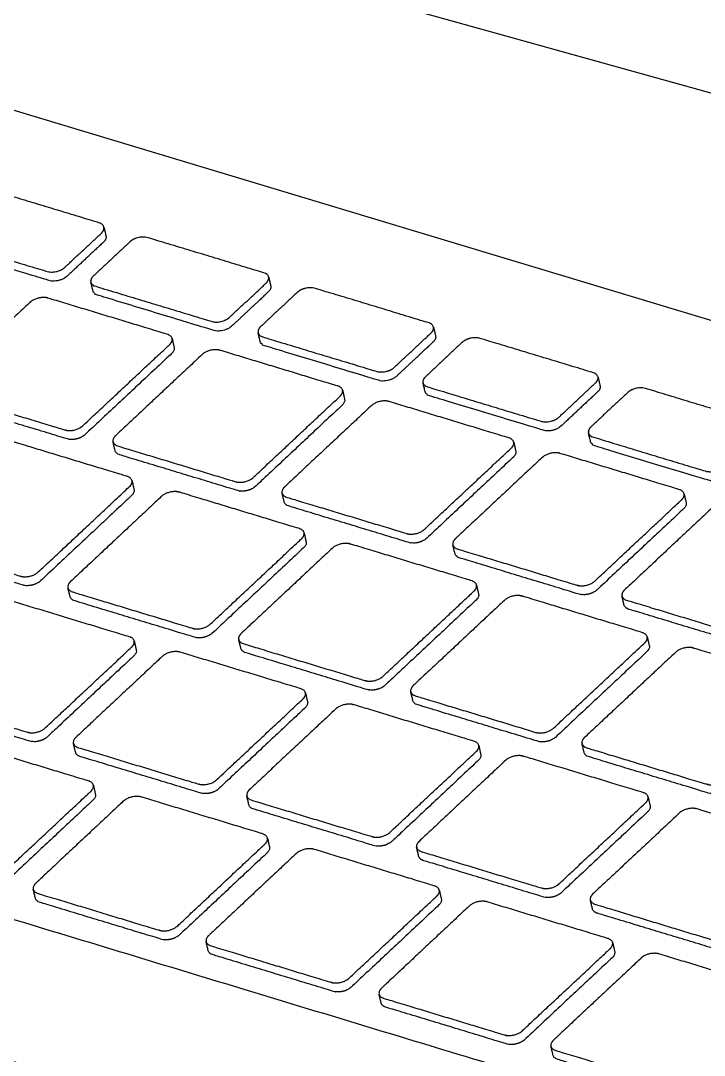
# Model space of a CAD drawing. Header units: millimetres. Extents: x 1086 to 16404, y 1320 to 9021.
# Drawn here: x 4922.7 to 4997.1, y 8464.8 to 8577.4 of the extents above; entities that cross this region are included whole.
import ezdxf

# ---------------------------------------------------------------- set-up
doc = ezdxf.new("R2010")
doc.units = ezdxf.units.MM
doc.header["$LTSCALE"] = 8
doc.layers.add('STS_Señales Débiles', color=7, linetype='Continuous', true_color=0x265482)

# ---------------------------------------------------------------- blocks, each defined once
blk = doc.blocks.new('PC')
blk.add_lwpolyline([(63.54, 242.64), (63.82, 219.98), (-29.49, 166.38), (-230.99, 222.5), (-228.24, 241.75)])
blk.add_lwpolyline([(-23.45, 127.13), (-106.23, 49.6, -0.270564), (-112.28, 48.22), (-441.95, 151.76, -0.573147), (-444.32, 162.1), (-367.77, 234.21, -0.268305), (-355.79, 237.03), (-25.88, 137.5, -0.577868)], format="xyb", close=True)
for points, weights, knots in [([(-242.35, 192.29), (-241.51, 193.07), (-240.41, 192.74), (-234.3, 190.89), (-228.2, 189.04), (-227.74, 188.9), (-227.67, 188.57), (-227.59, 188.24), (-227.94, 187.91), (-229.93, 186.05), (-231.91, 184.19), (-232.75, 183.4), (-233.86, 183.74), (-239.96, 185.59), (-246.07, 187.44), (-247.17, 187.78), (-246.33, 188.56), (-244.34, 190.42), (-242.35, 192.29)], [1, 0.707106781187, 1, 1, 1, 0.923879532511, 1, 0.923879532511, 1, 1, 1, 0.707106781187, 1, 1, 1, 0.707106781187, 1, 1, 1], [0, 0, 0, 1.570796, 1.570796, 2.570796, 2.570796, 3.356194, 3.356194, 4.141593, 4.141593, 5.141593, 5.141593, 6.712389, 6.712389, 7.712389, 7.712389, 9.283185, 9.283185, 10.283185, 10.283185, 10.283185]), ([(-227.67, 188.57), (-227.55, 188.08), (-227.44, 187.59), (-227.36, 187.26), (-227.71, 186.93), (-229.7, 185.07), (-231.68, 183.21), (-232.53, 182.42), (-233.63, 182.76), (-239.73, 184.61), (-245.84, 186.46), (-246.3, 186.6), (-246.37, 186.93), (-246.49, 187.42), (-246.6, 187.91)], [1, 1, 1, 0.923879532511, 1, 1, 1, 0.707106781187, 1, 1, 1, 0.923879532511, 1, 1, 1], [0, 0, 0, 1, 1, 1.785398, 1.785398, 2.785398, 2.785398, 4.356194, 4.356194, 5.356194, 5.356194, 6.141593, 6.141593, 7.141593, 7.141593, 7.141593]), ([(-224.83, 186.97), (-223.99, 187.76), (-222.89, 187.42), (-216.58, 185.51), (-210.28, 183.6), (-209.82, 183.46), (-209.74, 183.13), (-209.67, 182.8), (-210.01, 182.47), (-212, 180.61), (-213.99, 178.75), (-214.34, 178.43), (-214.91, 178.29), (-215.48, 178.16), (-215.93, 178.3), (-222.24, 180.21), (-228.55, 182.12), (-229, 182.26), (-229.08, 182.59), (-229.16, 182.92), (-228.81, 183.25), (-226.82, 185.11), (-224.83, 186.97)], [1, 0.707106781187, 1, 1, 1, 0.923879532511, 1, 0.923879532511, 1, 1, 1, 0.923879532511, 1, 0.923879532511, 1, 1, 1, 0.923879532511, 1, 0.923879532511, 1, 1, 1], [0, 0, 0, 1.570796, 1.570796, 2.570796, 2.570796, 3.356194, 3.356194, 4.141593, 4.141593, 5.141593, 5.141593, 5.926991, 5.926991, 6.712389, 6.712389, 7.712389, 7.712389, 8.497787, 8.497787, 9.283185, 9.283185, 10.283185, 10.283185, 10.283185]), ([(-209.74, 183.13), (-209.63, 182.64), (-209.51, 182.15), (-209.44, 181.82), (-209.79, 181.5), (-211.77, 179.64), (-213.76, 177.78), (-214.11, 177.45), (-214.68, 177.32), (-215.25, 177.18), (-215.71, 177.32), (-222.01, 179.23), (-228.32, 181.15), (-228.78, 181.29), (-228.85, 181.62), (-228.97, 182.1), (-229.08, 182.59)], [1, 1, 1, 0.923879532511, 1, 1, 1, 0.923879532511, 1, 0.923879532511, 1, 1, 1, 0.923879532511, 1, 1, 1], [0, 0, 0, 1, 1, 1.785398, 1.785398, 2.785398, 2.785398, 3.570796, 3.570796, 4.356194, 4.356194, 5.356194, 5.356194, 6.141593, 6.141593, 7.141593, 7.141593, 7.141593]), ([(-210.61, 177.73), (-208.62, 179.59), (-206.63, 181.45), (-205.79, 182.24), (-204.69, 181.9), (-198.51, 180.03), (-192.33, 178.15), (-191.23, 177.82), (-192.07, 177.03), (-194.06, 175.17), (-196.05, 173.31), (-196.39, 172.98), (-196.96, 172.85), (-197.53, 172.72), (-197.99, 172.86), (-204.17, 174.73), (-210.35, 176.6), (-211.45, 176.94), (-210.61, 177.73)], [1, 1, 1, 0.707106781187, 1, 1, 1, 0.707106781187, 1, 1, 1, 0.923879532511, 1, 0.923879532511, 1, 1, 1, 0.707106781187, 1], [0, 0, 0, 1, 1, 2.570796, 2.570796, 3.570796, 3.570796, 5.141593, 5.141593, 6.141593, 6.141593, 6.926991, 6.926991, 7.712389, 7.712389, 8.712389, 8.712389, 10.283185, 10.283185, 10.283185]), ([(-233.75, 180.84), (-227.27, 178.87), (-220.78, 176.9), (-220.32, 176.76), (-220.24, 176.43), (-220.17, 176.1), (-220.52, 175.78), (-225.24, 171.36), (-229.96, 166.94), (-230.8, 166.15), (-231.9, 166.48), (-238.39, 168.45), (-244.88, 170.42), (-245.98, 170.75), (-245.14, 171.54), (-240.42, 175.96), (-235.7, 180.38), (-235.35, 180.71), (-234.78, 180.84), (-234.21, 180.98), (-233.75, 180.84)], [1, 1, 1, 0.923879532511, 1, 0.923879532511, 1, 1, 1, 0.707106781187, 1, 1, 1, 0.707106781187, 1, 1, 1, 0.923879532511, 1, 0.923879532511, 1], [0, 0, 0, 1, 1, 1.785398, 1.785398, 2.570796, 2.570796, 3.570796, 3.570796, 5.141593, 5.141593, 6.141593, 6.141593, 7.712389, 7.712389, 8.712389, 8.712389, 9.497787, 9.497787, 10.283185, 10.283185, 10.283185]), ([(-191.8, 177.69), (-191.69, 177.2), (-191.57, 176.71), (-191.49, 176.38), (-191.84, 176.05), (-193.83, 174.19), (-195.82, 172.33), (-196.17, 172.01), (-196.74, 171.87), (-197.31, 171.74), (-197.76, 171.88), (-203.94, 173.75), (-210.12, 175.63), (-210.58, 175.77), (-210.65, 176.09), (-210.77, 176.58), (-210.88, 177.07)], [1, 1, 1, 0.923879532511, 1, 1, 1, 0.923879532511, 1, 0.923879532511, 1, 1, 1, 0.923879532511, 1, 1, 1], [0, 0, 0, 1, 1, 1.785398, 1.785398, 2.785398, 2.785398, 3.570796, 3.570796, 4.356194, 4.356194, 5.356194, 5.356194, 6.141593, 6.141593, 7.141593, 7.141593, 7.141593]), ([(-220.24, 176.43), (-220.13, 175.94), (-220.02, 175.46), (-219.94, 175.13), (-220.29, 174.8), (-225.01, 170.38), (-229.73, 165.96), (-230.57, 165.17), (-231.67, 165.51), (-238.16, 167.47), (-244.65, 169.44), (-245.11, 169.58), (-245.18, 169.91), (-245.3, 170.4), (-245.41, 170.89)], [1, 1, 1, 0.923879532511, 1, 1, 1, 0.707106781187, 1, 1, 1, 0.923879532511, 1, 1, 1], [0, 0, 0, 1, 1, 1.785398, 1.785398, 2.785398, 2.785398, 4.356194, 4.356194, 5.356194, 5.356194, 6.141593, 6.141593, 7.141593, 7.141593, 7.141593]), ([(-192.66, 172.28), (-190.68, 174.14), (-188.69, 176.01), (-187.85, 176.79), (-186.74, 176.46), (-180.59, 174.59), (-174.43, 172.72), (-173.98, 172.59), (-173.9, 172.26), (-173.82, 171.93), (-174.17, 171.6), (-176.16, 169.74), (-178.14, 167.88), (-178.99, 167.09), (-180.09, 167.43), (-186.25, 169.29), (-192.4, 171.16), (-193.51, 171.5), (-192.66, 172.28)], [1, 1, 1, 0.707106781187, 1, 1, 1, 0.923879532511, 1, 0.923879532511, 1, 1, 1, 0.707106781187, 1, 1, 1, 0.707106781187, 1], [0, 0, 0, 1, 1, 2.570796, 2.570796, 3.570796, 3.570796, 4.356194, 4.356194, 5.141593, 5.141593, 6.141593, 6.141593, 7.712389, 7.712389, 8.712389, 8.712389, 10.283185, 10.283185, 10.283185]), ([(-215.01, 175.15), (-208.62, 173.21), (-202.23, 171.27), (-201.77, 171.13), (-201.69, 170.81), (-201.62, 170.48), (-201.97, 170.15), (-206.69, 165.73), (-211.41, 161.31), (-212.25, 160.52), (-213.35, 160.85), (-219.74, 162.79), (-226.14, 164.73), (-227.24, 165.07), (-226.4, 165.86), (-221.68, 170.28), (-216.96, 174.7), (-216.12, 175.49), (-215.01, 175.15)], [1, 1, 1, 0.923879532511, 1, 0.923879532511, 1, 1, 1, 0.707106781187, 1, 1, 1, 0.707106781187, 1, 1, 1, 0.707106781187, 1], [0, 0, 0, 1, 1, 1.785398, 1.785398, 2.570796, 2.570796, 3.570796, 3.570796, 5.141593, 5.141593, 6.141593, 6.141593, 7.712389, 7.712389, 8.712389, 8.712389, 10.283185, 10.283185, 10.283185]), ([(-173.9, 172.26), (-173.78, 171.77), (-173.67, 171.28), (-173.59, 170.95), (-173.94, 170.62), (-175.93, 168.76), (-177.92, 166.9), (-178.76, 166.11), (-179.86, 166.45), (-186.02, 168.32), (-192.17, 170.18), (-192.63, 170.32), (-192.71, 170.65), (-192.82, 171.14), (-192.94, 171.63)], [1, 1, 1, 0.923879532511, 1, 1, 1, 0.707106781187, 1, 1, 1, 0.923879532511, 1, 1, 1], [0, 0, 0, 1, 1, 1.785398, 1.785398, 2.785398, 2.785398, 4.356194, 4.356194, 5.356194, 5.356194, 6.141593, 6.141593, 7.141593, 7.141593, 7.141593]), ([(-201.69, 170.81), (-201.58, 170.32), (-201.47, 169.83), (-201.39, 169.5), (-201.74, 169.17), (-206.46, 164.75), (-211.18, 160.33), (-212.02, 159.54), (-213.12, 159.88), (-219.52, 161.82), (-225.91, 163.76), (-226.37, 163.89), (-226.44, 164.22), (-226.56, 164.71), (-226.67, 165.2)], [1, 1, 1, 0.923879532511, 1, 1, 1, 0.707106781187, 1, 1, 1, 0.923879532511, 1, 1, 1], [0, 0, 0, 1, 1, 1.785398, 1.785398, 2.785398, 2.785398, 4.356194, 4.356194, 5.356194, 5.356194, 6.141593, 6.141593, 7.141593, 7.141593, 7.141593]), ([(-170.68, 170.54), (-169.84, 171.33), (-168.74, 171), (-162.65, 169.15), (-156.56, 167.3), (-156.11, 167.16), (-156.03, 166.84), (-155.95, 166.51), (-156.3, 166.18), (-158.29, 164.32), (-160.28, 162.46), (-161.12, 161.67), (-162.22, 162), (-168.31, 163.85), (-174.4, 165.7), (-174.85, 165.84), (-174.93, 166.17), (-175.01, 166.49), (-174.66, 166.82), (-172.67, 168.68), (-170.68, 170.54)], [1, 0.707106781187, 1, 1, 1, 0.923879532511, 1, 0.923879532511, 1, 1, 1, 0.707106781187, 1, 1, 1, 0.923879532511, 1, 0.923879532511, 1, 1, 1], [0, 0, 0, 1.570796, 1.570796, 2.570796, 2.570796, 3.356194, 3.356194, 4.141593, 4.141593, 5.141593, 5.141593, 6.712389, 6.712389, 7.712389, 7.712389, 8.497787, 8.497787, 9.283185, 9.283185, 10.283185, 10.283185, 10.283185]), ([(-196.62, 169.57), (-190.11, 167.6), (-183.6, 165.62), (-183.14, 165.48), (-183.07, 165.15), (-182.99, 164.82), (-183.34, 164.5), (-188.06, 160.08), (-192.78, 155.66), (-193.62, 154.87), (-194.72, 155.2), (-201.23, 157.18), (-207.74, 159.15), (-208.85, 159.49), (-208, 160.28), (-203.28, 164.7), (-198.56, 169.12), (-197.72, 169.91), (-196.62, 169.57)], [1, 1, 1, 0.923879532511, 1, 0.923879532511, 1, 1, 1, 0.707106781187, 1, 1, 1, 0.707106781187, 1, 1, 1, 0.707106781187, 1], [0, 0, 0, 1, 1, 1.785398, 1.785398, 2.570796, 2.570796, 3.570796, 3.570796, 5.141593, 5.141593, 6.141593, 6.141593, 7.712389, 7.712389, 8.712389, 8.712389, 10.283185, 10.283185, 10.283185]), ([(-156.03, 166.84), (-155.92, 166.35), (-155.8, 165.86), (-155.72, 165.53), (-156.07, 165.2), (-158.06, 163.34), (-160.05, 161.48), (-160.89, 160.69), (-161.99, 161.03), (-168.08, 162.87), (-174.17, 164.72), (-174.62, 164.86), (-174.7, 165.19), (-174.82, 165.68), (-174.93, 166.17)], [1, 1, 1, 0.923879532511, 1, 1, 1, 0.707106781187, 1, 1, 1, 0.923879532511, 1, 1, 1], [0, 0, 0, 1, 1, 1.785398, 1.785398, 2.785398, 2.785398, 4.356194, 4.356194, 5.356194, 5.356194, 6.141593, 6.141593, 7.141593, 7.141593, 7.141593]), ([(-249.89, 155.6), (-244.93, 160.24), (-239.98, 164.88), (-239.13, 165.67), (-238.03, 165.34), (-231.59, 163.38), (-225.15, 161.43), (-224.04, 161.09), (-224.88, 160.31), (-229.84, 155.66), (-234.8, 151.02), (-235.64, 150.23), (-236.75, 150.56), (-243.19, 152.52), (-249.63, 154.47), (-250.73, 154.81), (-249.89, 155.6)], [1, 1, 1, 0.707106781187, 1, 1, 1, 0.707106781187, 1, 1, 1, 0.707106781187, 1, 1, 1, 0.707106781187, 1], [0, 0, 0, 1, 1, 2.570796, 2.570796, 3.570796, 3.570796, 5.141593, 5.141593, 6.141593, 6.141593, 7.712389, 7.712389, 8.712389, 8.712389, 10.283185, 10.283185, 10.283185]), ([(-183.07, 165.15), (-182.95, 164.66), (-182.84, 164.18), (-182.76, 163.85), (-183.11, 163.52), (-187.83, 159.1), (-192.55, 154.68), (-193.39, 153.89), (-194.49, 154.23), (-201, 156.2), (-207.51, 158.18), (-207.97, 158.31), (-208.05, 158.64), (-208.16, 159.13), (-208.28, 159.62)], [1, 1, 1, 0.923879532511, 1, 1, 1, 0.707106781187, 1, 1, 1, 0.923879532511, 1, 1, 1], [0, 0, 0, 1, 1, 1.785398, 1.785398, 2.785398, 2.785398, 4.356194, 4.356194, 5.356194, 5.356194, 6.141593, 6.141593, 7.141593, 7.141593, 7.141593]), ([(-178.03, 163.93), (-171.54, 161.96), (-165.06, 160), (-163.96, 159.66), (-164.8, 158.87), (-169.52, 154.45), (-174.24, 150.03), (-175.08, 149.24), (-176.19, 149.58), (-182.67, 151.55), (-189.15, 153.51), (-190.26, 153.85), (-189.41, 154.64), (-184.69, 159.06), (-179.97, 163.48), (-179.13, 164.27), (-178.03, 163.93)], [1, 1, 1, 0.707106781187, 1, 1, 1, 0.707106781187, 1, 1, 1, 0.707106781187, 1, 1, 1, 0.707106781187, 1], [0, 0, 0, 1, 1, 2.570796, 2.570796, 3.570796, 3.570796, 5.141593, 5.141593, 6.141593, 6.141593, 7.712389, 7.712389, 8.712389, 8.712389, 10.283185, 10.283185, 10.283185]), ([(-224.61, 160.96), (-224.5, 160.47), (-224.38, 159.98), (-224.31, 159.65), (-224.66, 159.33), (-229.61, 154.68), (-234.57, 150.04), (-235.41, 149.25), (-236.52, 149.59), (-242.96, 151.54), (-249.4, 153.5), (-249.86, 153.63), (-249.94, 153.96), (-250.05, 154.45), (-250.16, 154.94)], [1, 1, 1, 0.923879532511, 1, 1, 1, 0.707106781187, 1, 1, 1, 0.923879532511, 1, 1, 1], [0, 0, 0, 1, 1, 1.785398, 1.785398, 2.785398, 2.785398, 4.356194, 4.356194, 5.356194, 5.356194, 6.141593, 6.141593, 7.141593, 7.141593, 7.141593]), ([(-231.3, 149.96), (-226.35, 154.6), (-221.39, 159.25), (-220.55, 160.03), (-219.44, 159.7), (-212.93, 157.72), (-206.42, 155.75), (-205.32, 155.41), (-206.16, 154.63), (-211.12, 149.98), (-216.08, 145.34), (-216.92, 144.55), (-218.02, 144.88), (-224.53, 146.86), (-231.04, 148.83), (-232.15, 149.17), (-231.3, 149.96)], [1, 1, 1, 0.707106781187, 1, 1, 1, 0.707106781187, 1, 1, 1, 0.707106781187, 1, 1, 1, 0.707106781187, 1], [0, 0, 0, 1, 1, 2.570796, 2.570796, 3.570796, 3.570796, 5.141593, 5.141593, 6.141593, 6.141593, 7.712389, 7.712389, 8.712389, 8.712389, 10.283185, 10.283185, 10.283185]), ([(-164.53, 159.53), (-164.41, 159.04), (-164.3, 158.55), (-164.22, 158.22), (-164.57, 157.9), (-169.29, 153.48), (-174.01, 149.06), (-174.85, 148.27), (-175.96, 148.6), (-182.44, 150.57), (-188.92, 152.54), (-189.38, 152.67), (-189.46, 153), (-189.57, 153.49), (-189.69, 153.98)], [1, 1, 1, 0.923879532511, 1, 1, 1, 0.707106781187, 1, 1, 1, 0.923879532511, 1, 1, 1], [0, 0, 0, 1, 1, 1.785398, 1.785398, 2.785398, 2.785398, 4.356194, 4.356194, 5.356194, 5.356194, 6.141593, 6.141593, 7.141593, 7.141593, 7.141593]), ([(-159.63, 158.35), (-153.12, 156.37), (-146.61, 154.4), (-146.15, 154.26), (-146.07, 153.93), (-146, 153.6), (-146.34, 153.28), (-151.06, 148.86), (-155.78, 144.43), (-156.63, 143.65), (-157.73, 143.98), (-164.24, 145.96), (-170.75, 147.93), (-171.85, 148.27), (-171.01, 149.05), (-166.29, 153.48), (-161.57, 157.9), (-160.73, 158.68), (-159.63, 158.35)], [1, 1, 1, 0.923879532511, 1, 0.923879532511, 1, 1, 1, 0.707106781187, 1, 1, 1, 0.707106781187, 1, 1, 1, 0.707106781187, 1], [0, 0, 0, 1, 1, 1.785398, 1.785398, 2.570796, 2.570796, 3.570796, 3.570796, 5.141593, 5.141593, 6.141593, 6.141593, 7.712389, 7.712389, 8.712389, 8.712389, 10.283185, 10.283185, 10.283185]), ([(-205.89, 155.28), (-205.77, 154.79), (-205.66, 154.3), (-205.58, 153.97), (-205.93, 153.65), (-210.89, 149), (-215.85, 144.36), (-216.69, 143.57), (-217.79, 143.91), (-224.3, 145.88), (-230.81, 147.86), (-231.27, 148), (-231.35, 148.32), (-231.46, 148.81), (-231.58, 149.3)], [1, 1, 1, 0.923879532511, 1, 1, 1, 0.707106781187, 1, 1, 1, 0.923879532511, 1, 1, 1], [0, 0, 0, 1, 1, 1.785398, 1.785398, 2.785398, 2.785398, 4.356194, 4.356194, 5.356194, 5.356194, 6.141593, 6.141593, 7.141593, 7.141593, 7.141593]), ([(-212.72, 144.32), (-207.76, 148.96), (-202.8, 153.61), (-201.96, 154.39), (-200.85, 154.06), (-194.25, 152.06), (-187.65, 150.06), (-187.2, 149.92), (-187.12, 149.59), (-187.04, 149.26), (-187.39, 148.93), (-192.35, 144.29), (-197.31, 139.64), (-198.15, 138.86), (-199.25, 139.19), (-205.85, 141.19), (-212.45, 143.19), (-213.56, 143.53), (-212.72, 144.32)], [1, 1, 1, 0.707106781187, 1, 1, 1, 0.923879532511, 1, 0.923879532511, 1, 1, 1, 0.707106781187, 1, 1, 1, 0.707106781187, 1], [0, 0, 0, 1, 1, 2.570796, 2.570796, 3.570796, 3.570796, 4.356194, 4.356194, 5.141593, 5.141593, 6.141593, 6.141593, 7.712389, 7.712389, 8.712389, 8.712389, 10.283185, 10.283185, 10.283185]), ([(-146.07, 153.93), (-145.96, 153.44), (-145.84, 152.95), (-145.77, 152.62), (-146.12, 152.3), (-150.84, 147.88), (-155.56, 143.46), (-156.4, 142.67), (-157.5, 143), (-164.01, 144.98), (-170.52, 146.95), (-170.98, 147.09), (-171.06, 147.42), (-171.17, 147.91), (-171.28, 148.4)], [1, 1, 1, 0.923879532511, 1, 1, 1, 0.707106781187, 1, 1, 1, 0.923879532511, 1, 1, 1], [0, 0, 0, 1, 1, 1.785398, 1.785398, 2.785398, 2.785398, 4.356194, 4.356194, 5.356194, 5.356194, 6.141593, 6.141593, 7.141593, 7.141593, 7.141593]), ([(-187.12, 149.59), (-187.01, 149.1), (-186.89, 148.61), (-186.81, 148.28), (-187.16, 147.95), (-192.12, 143.31), (-197.08, 138.67), (-197.92, 137.88), (-199.03, 138.21), (-205.63, 140.22), (-212.23, 142.22), (-212.68, 142.36), (-212.76, 142.69), (-212.87, 143.17), (-212.99, 143.66)], [1, 1, 1, 0.923879532511, 1, 1, 1, 0.707106781187, 1, 1, 1, 0.923879532511, 1, 1, 1], [0, 0, 0, 1, 1, 1.785398, 1.785398, 2.785398, 2.785398, 4.356194, 4.356194, 5.356194, 5.356194, 6.141593, 6.141593, 7.141593, 7.141593, 7.141593]), ([(-238.01, 147.94), (-231.46, 145.95), (-224.91, 143.96), (-224.45, 143.83), (-224.37, 143.5), (-224.3, 143.17), (-224.64, 142.84), (-229.35, 138.43), (-234.05, 134.03), (-234.9, 133.24), (-236, 133.57), (-242.55, 135.56), (-249.1, 137.55), (-250.2, 137.88), (-249.36, 138.67), (-244.66, 143.08), (-239.95, 147.48), (-239.11, 148.27), (-238.01, 147.94)], [1, 1, 1, 0.923879532511, 1, 0.923879532511, 1, 1, 1, 0.707106781187, 1, 1, 1, 0.707106781187, 1, 1, 1, 0.707106781187, 1], [0, 0, 0, 1, 1, 1.785398, 1.785398, 2.570796, 2.570796, 3.570796, 3.570796, 5.141593, 5.141593, 6.141593, 6.141593, 7.712389, 7.712389, 8.712389, 8.712389, 10.283185, 10.283185, 10.283185]), ([(-180.68, 133.55), (-187.21, 135.54), (-193.74, 137.52), (-194.84, 137.85), (-194, 138.64), (-189.04, 143.28), (-184.08, 147.93), (-183.24, 148.72), (-182.13, 148.38), (-175.61, 146.4), (-169.08, 144.42), (-167.97, 144.08), (-168.81, 143.3), (-173.77, 138.65), (-178.73, 134.01), (-179.57, 133.22), (-180.68, 133.55)], [1, 1, 1, 0.707106781187, 1, 1, 1, 0.707106781187, 1, 1, 1, 0.707106781187, 1, 1, 1, 0.707106781187, 1], [0, 0, 0, 1, 1, 2.570796, 2.570796, 3.570796, 3.570796, 5.141593, 5.141593, 6.141593, 6.141593, 7.712389, 7.712389, 8.712389, 8.712389, 10.283185, 10.283185, 10.283185]), ([(-224.37, 143.5), (-224.26, 143.01), (-224.14, 142.52), (-224.07, 142.19), (-224.42, 141.86), (-229.12, 137.46), (-233.83, 133.05), (-234.67, 132.26), (-235.77, 132.6), (-242.32, 134.58), (-248.87, 136.57), (-249.33, 136.71), (-249.41, 137.04), (-249.52, 137.53), (-249.63, 138.02)], [1, 1, 1, 0.923879532511, 1, 1, 1, 0.707106781187, 1, 1, 1, 0.923879532511, 1, 1, 1], [0, 0, 0, 1, 1, 1.785398, 1.785398, 2.785398, 2.785398, 4.356194, 4.356194, 5.356194, 5.356194, 6.141593, 6.141593, 7.141593, 7.141593, 7.141593]), ([(-168.54, 143.95), (-168.43, 143.46), (-168.31, 142.97), (-168.24, 142.65), (-168.59, 142.32), (-173.55, 137.67), (-178.5, 133.03), (-179.35, 132.24), (-180.45, 132.58), (-186.98, 134.56), (-193.51, 136.54), (-193.96, 136.68), (-194.04, 137.01), (-194.16, 137.5), (-194.27, 137.98)], [1, 1, 1, 0.923879532511, 1, 1, 1, 0.707106781187, 1, 1, 1, 0.923879532511, 1, 1, 1], [0, 0, 0, 1, 1, 1.785398, 1.785398, 2.785398, 2.785398, 4.356194, 4.356194, 5.356194, 5.356194, 6.141593, 6.141593, 7.141593, 7.141593, 7.141593]), ([(-219.35, 142.28), (-212.81, 140.29), (-206.27, 138.31), (-205.81, 138.17), (-205.73, 137.84), (-205.66, 137.51), (-206, 137.19), (-210.71, 132.78), (-215.41, 128.37), (-216.26, 127.59), (-217.36, 127.92), (-223.9, 129.91), (-230.45, 131.89), (-231.55, 132.23), (-230.71, 133.01), (-226.01, 137.42), (-221.3, 141.83), (-220.46, 142.61), (-219.35, 142.28)], [1, 1, 1, 0.923879532511, 1, 0.923879532511, 1, 1, 1, 0.707106781187, 1, 1, 1, 0.707106781187, 1, 1, 1, 0.707106781187, 1], [0, 0, 0, 1, 1, 1.785398, 1.785398, 2.570796, 2.570796, 3.570796, 3.570796, 5.141593, 5.141593, 6.141593, 6.141593, 7.712389, 7.712389, 8.712389, 8.712389, 10.283185, 10.283185, 10.283185]), ([(-175.36, 132.99), (-170.4, 137.63), (-165.44, 142.27), (-164.6, 143.06), (-163.5, 142.73), (-156.97, 140.75), (-150.43, 138.76), (-149.33, 138.43), (-150.17, 137.64), (-155.13, 133), (-160.09, 128.35), (-160.93, 127.56), (-162.04, 127.9), (-168.57, 129.88), (-175.1, 131.86), (-176.2, 132.2), (-175.36, 132.99)], [1, 1, 1, 0.707106781187, 1, 1, 1, 0.707106781187, 1, 1, 1, 0.707106781187, 1, 1, 1, 0.707106781187, 1], [0, 0, 0, 1, 1, 2.570796, 2.570796, 3.570796, 3.570796, 5.141593, 5.141593, 6.141593, 6.141593, 7.712389, 7.712389, 8.712389, 8.712389, 10.283185, 10.283185, 10.283185]), ([(-205.73, 137.84), (-205.62, 137.35), (-205.5, 136.86), (-205.43, 136.53), (-205.78, 136.21), (-210.48, 131.8), (-215.19, 127.4), (-216.03, 126.61), (-217.13, 126.94), (-223.68, 128.93), (-230.22, 130.91), (-230.68, 131.05), (-230.75, 131.38), (-230.87, 131.87), (-230.98, 132.36)], [1, 1, 1, 0.923879532511, 1, 1, 1, 0.707106781187, 1, 1, 1, 0.923879532511, 1, 1, 1], [0, 0, 0, 1, 1, 1.785398, 1.785398, 2.785398, 2.785398, 4.356194, 4.356194, 5.356194, 5.356194, 6.141593, 6.141593, 7.141593, 7.141593, 7.141593]), ([(-149.9, 138.3), (-149.79, 137.81), (-149.67, 137.32), (-149.6, 136.99), (-149.94, 136.66), (-154.9, 132.02), (-159.86, 127.38), (-160.7, 126.59), (-161.81, 126.92), (-168.34, 128.9), (-174.87, 130.88), (-175.33, 131.02), (-175.4, 131.35), (-175.52, 131.84), (-175.63, 132.33)], [1, 1, 1, 0.923879532511, 1, 1, 1, 0.707106781187, 1, 1, 1, 0.923879532511, 1, 1, 1], [0, 0, 0, 1, 1, 1.785398, 1.785398, 2.785398, 2.785398, 4.356194, 4.356194, 5.356194, 5.356194, 6.141593, 6.141593, 7.141593, 7.141593, 7.141593]), ([(-211.84, 127.29), (-207.14, 131.7), (-202.43, 136.1), (-201.59, 136.89), (-200.49, 136.56), (-193.95, 134.57), (-187.41, 132.59), (-186.3, 132.25), (-187.15, 131.46), (-191.85, 127.06), (-196.55, 122.65), (-197.4, 121.86), (-198.5, 122.2), (-205.04, 124.18), (-211.58, 126.17), (-212.68, 126.5), (-211.84, 127.29)], [1, 1, 1, 0.707106781187, 1, 1, 1, 0.707106781187, 1, 1, 1, 0.707106781187, 1, 1, 1, 0.707106781187, 1], [0, 0, 0, 1, 1, 2.570796, 2.570796, 3.570796, 3.570796, 5.141593, 5.141593, 6.141593, 6.141593, 7.712389, 7.712389, 8.712389, 8.712389, 10.283185, 10.283185, 10.283185]), ([(-242.41, 132.22), (-235.88, 130.24), (-229.35, 128.26), (-228.24, 127.92), (-229.09, 127.13), (-233.86, 122.67), (-238.63, 118.2), (-238.97, 117.87), (-239.54, 117.74), (-240.11, 117.61), (-240.57, 117.75), (-247.1, 119.73), (-253.64, 121.71), (-254.74, 122.04), (-253.9, 122.83), (-249.13, 127.3), (-244.36, 131.77), (-243.52, 132.56), (-242.41, 132.22)], [1, 1, 1, 0.707106781187, 1, 1, 1, 0.923879532511, 1, 0.923879532511, 1, 1, 1, 0.707106781187, 1, 1, 1, 0.707106781187, 1], [0, 0, 0, 1, 1, 2.570796, 2.570796, 3.570796, 3.570796, 4.356194, 4.356194, 5.141593, 5.141593, 6.141593, 6.141593, 7.712389, 7.712389, 8.712389, 8.712389, 10.283185, 10.283185, 10.283185]), ([(-186.87, 132.12), (-186.76, 131.63), (-186.65, 131.14), (-186.57, 130.81), (-186.92, 130.49), (-191.62, 126.08), (-196.33, 121.67), (-197.17, 120.89), (-198.27, 121.22), (-204.81, 123.21), (-211.35, 125.19), (-211.81, 125.33), (-211.89, 125.66), (-212, 126.15), (-212.11, 126.63)], [1, 1, 1, 0.923879532511, 1, 1, 1, 0.707106781187, 1, 1, 1, 0.923879532511, 1, 1, 1], [0, 0, 0, 1, 1, 1.785398, 1.785398, 2.785398, 2.785398, 4.356194, 4.356194, 5.356194, 5.356194, 6.141593, 6.141593, 7.141593, 7.141593, 7.141593]), ([(-193.36, 121.68), (-188.66, 126.09), (-183.95, 130.5), (-183.11, 131.28), (-182.01, 130.95), (-175.49, 128.97), (-168.98, 127), (-168.52, 126.86), (-168.45, 126.53), (-168.37, 126.2), (-168.72, 125.87), (-173.42, 121.47), (-178.13, 117.06), (-178.97, 116.27), (-180.07, 116.61), (-186.59, 118.58), (-193.1, 120.56), (-194.2, 120.9), (-193.36, 121.68)], [1, 1, 1, 0.707106781187, 1, 1, 1, 0.923879532511, 1, 0.923879532511, 1, 1, 1, 0.707106781187, 1, 1, 1, 0.707106781187, 1], [0, 0, 0, 1, 1, 2.570796, 2.570796, 3.570796, 3.570796, 4.356194, 4.356194, 5.141593, 5.141593, 6.141593, 6.141593, 7.712389, 7.712389, 8.712389, 8.712389, 10.283185, 10.283185, 10.283185]), ([(-228.81, 127.79), (-228.7, 127.3), (-228.59, 126.81), (-228.51, 126.48), (-228.86, 126.16), (-233.63, 121.69), (-238.4, 117.22), (-238.75, 116.9), (-239.32, 116.76), (-239.89, 116.63), (-240.34, 116.77), (-246.88, 118.75), (-253.41, 120.73), (-253.87, 120.87), (-253.94, 121.2), (-254.06, 121.69), (-254.17, 122.18)], [1, 1, 1, 0.923879532511, 1, 1, 1, 0.923879532511, 1, 0.923879532511, 1, 1, 1, 0.923879532511, 1, 1, 1], [0, 0, 0, 1, 1, 1.785398, 1.785398, 2.785398, 2.785398, 3.570796, 3.570796, 4.356194, 4.356194, 5.356194, 5.356194, 6.141593, 6.141593, 7.141593, 7.141593, 7.141593]), ([(-223.59, 126.51), (-217, 124.51), (-210.41, 122.51), (-209.3, 122.18), (-210.14, 121.39), (-214.91, 116.92), (-219.68, 112.45), (-220.53, 111.66), (-221.63, 112), (-228.22, 114), (-234.82, 116), (-235.92, 116.34), (-235.08, 117.12), (-230.31, 121.59), (-225.54, 126.06), (-224.7, 126.85), (-223.59, 126.51)], [1, 1, 1, 0.707106781187, 1, 1, 1, 0.707106781187, 1, 1, 1, 0.707106781187, 1, 1, 1, 0.707106781187, 1], [0, 0, 0, 1, 1, 2.570796, 2.570796, 3.570796, 3.570796, 5.141593, 5.141593, 6.141593, 6.141593, 7.712389, 7.712389, 8.712389, 8.712389, 10.283185, 10.283185, 10.283185]), ([(-168.45, 126.53), (-168.33, 126.04), (-168.22, 125.55), (-168.14, 125.22), (-168.49, 124.9), (-173.19, 120.49), (-177.9, 116.08), (-178.74, 115.3), (-179.85, 115.63), (-186.36, 117.61), (-192.87, 119.58), (-193.33, 119.72), (-193.41, 120.05), (-193.52, 120.54), (-193.63, 121.03)], [1, 1, 1, 0.923879532511, 1, 1, 1, 0.707106781187, 1, 1, 1, 0.923879532511, 1, 1, 1], [0, 0, 0, 1, 1, 1.785398, 1.785398, 2.785398, 2.785398, 4.356194, 4.356194, 5.356194, 5.356194, 6.141593, 6.141593, 7.141593, 7.141593, 7.141593]), ([(-174.45, 115.95), (-169.75, 120.35), (-165.04, 124.76), (-164.2, 125.55), (-163.1, 125.21), (-156.64, 123.25), (-150.17, 121.29), (-149.07, 120.96), (-149.91, 120.17), (-154.62, 115.76), (-159.32, 111.36), (-160.16, 110.57), (-161.27, 110.9), (-167.73, 112.86), (-174.19, 114.82), (-175.29, 115.16), (-174.45, 115.95)], [1, 1, 1, 0.707106781187, 1, 1, 1, 0.707106781187, 1, 1, 1, 0.707106781187, 1, 1, 1, 0.707106781187, 1], [0, 0, 0, 1, 1, 2.570796, 2.570796, 3.570796, 3.570796, 5.141593, 5.141593, 6.141593, 6.141593, 7.712389, 7.712389, 8.712389, 8.712389, 10.283185, 10.283185, 10.283185]), ([(-209.87, 122.04), (-209.76, 121.55), (-209.64, 121.07), (-209.57, 120.74), (-209.92, 120.41), (-214.69, 115.94), (-219.46, 111.48), (-220.3, 110.69), (-221.4, 111.02), (-228, 113.02), (-234.59, 115.02), (-235.05, 115.16), (-235.12, 115.49), (-235.24, 115.98), (-235.35, 116.47)], [1, 1, 1, 0.923879532511, 1, 1, 1, 0.707106781187, 1, 1, 1, 0.923879532511, 1, 1, 1], [0, 0, 0, 1, 1, 1.785398, 1.785398, 2.785398, 2.785398, 4.356194, 4.356194, 5.356194, 5.356194, 6.141593, 6.141593, 7.141593, 7.141593, 7.141593]), ([(-265.05, 121.52), (-216.66, 106.84), (-168.27, 92.16), (-167.16, 91.82), (-168.01, 91.03), (-173.4, 85.98), (-178.79, 80.93), (-179.64, 80.14), (-180.74, 80.48), (-229.13, 95.16), (-277.52, 109.84), (-278.62, 110.17), (-277.78, 110.96), (-272.39, 116.01), (-266.99, 121.06), (-266.15, 121.85), (-265.05, 121.52)], [1, 1, 1, 0.707106781187, 1, 1, 1, 0.707106781187, 1, 1, 1, 0.707106781187, 1, 1, 1, 0.707106781187, 1], [0, 0, 0, 1, 1, 2.570796, 2.570796, 3.570796, 3.570796, 5.141593, 5.141593, 6.141593, 6.141593, 7.712389, 7.712389, 8.712389, 8.712389, 10.283185, 10.283185, 10.283185]), ([(-204.79, 120.81), (-198.25, 118.82), (-191.71, 116.84), (-190.6, 116.5), (-191.44, 115.71), (-196.21, 111.25), (-200.98, 106.78), (-201.83, 105.99), (-202.93, 106.33), (-209.47, 108.31), (-216.01, 110.3), (-217.11, 110.63), (-216.27, 111.42), (-211.5, 115.89), (-206.73, 120.35), (-205.89, 121.14), (-204.79, 120.81)], [1, 1, 1, 0.707106781187, 1, 1, 1, 0.707106781187, 1, 1, 1, 0.707106781187, 1, 1, 1, 0.707106781187, 1], [0, 0, 0, 1, 1, 2.570796, 2.570796, 3.570796, 3.570796, 5.141593, 5.141593, 6.141593, 6.141593, 7.712389, 7.712389, 8.712389, 8.712389, 10.283185, 10.283185, 10.283185]), ([(-149.64, 120.82), (-149.53, 120.34), (-149.41, 119.85), (-149.34, 119.52), (-149.68, 119.19), (-154.39, 114.79), (-159.09, 110.38), (-159.94, 109.59), (-161.04, 109.93), (-167.5, 111.89), (-173.96, 113.85), (-174.42, 113.98), (-174.49, 114.31), (-174.61, 114.8), (-174.72, 115.29)], [1, 1, 1, 0.923879532511, 1, 1, 1, 0.707106781187, 1, 1, 1, 0.923879532511, 1, 1, 1], [0, 0, 0, 1, 1, 1.785398, 1.785398, 2.785398, 2.785398, 4.356194, 4.356194, 5.356194, 5.356194, 6.141593, 6.141593, 7.141593, 7.141593, 7.141593]), ([(-191.17, 116.37), (-191.06, 115.88), (-190.94, 115.39), (-190.87, 115.06), (-191.22, 114.74), (-195.99, 110.27), (-200.76, 105.8), (-201.6, 105.01), (-202.7, 105.35), (-209.24, 107.33), (-215.78, 109.32), (-216.24, 109.46), (-216.32, 109.79), (-216.43, 110.27), (-216.54, 110.76)], [1, 1, 1, 0.923879532511, 1, 1, 1, 0.707106781187, 1, 1, 1, 0.923879532511, 1, 1, 1], [0, 0, 0, 1, 1, 1.785398, 1.785398, 2.785398, 2.785398, 4.356194, 4.356194, 5.356194, 5.356194, 6.141593, 6.141593, 7.141593, 7.141593, 7.141593]), ([(-185.96, 115.09), (-179.4, 113.1), (-172.84, 111.11), (-171.73, 110.78), (-172.58, 109.99), (-177.35, 105.52), (-182.12, 101.06), (-182.96, 100.27), (-184.06, 100.6), (-190.62, 102.59), (-197.18, 104.58), (-198.29, 104.92), (-197.44, 105.71), (-192.67, 110.17), (-187.9, 114.64), (-187.06, 115.43), (-185.96, 115.09)], [1, 1, 1, 0.707106781187, 1, 1, 1, 0.707106781187, 1, 1, 1, 0.707106781187, 1, 1, 1, 0.707106781187, 1], [0, 0, 0, 1, 1, 2.570796, 2.570796, 3.570796, 3.570796, 5.141593, 5.141593, 6.141593, 6.141593, 7.712389, 7.712389, 8.712389, 8.712389, 10.283185, 10.283185, 10.283185]), ([(-172.3, 110.65), (-172.19, 110.16), (-172.08, 109.67), (-172, 109.34), (-172.35, 109.01), (-177.12, 104.55), (-181.89, 100.08), (-182.73, 99.29), (-183.83, 99.62), (-190.39, 101.62), (-196.95, 103.61), (-197.41, 103.74), (-197.49, 104.07), (-197.6, 104.56), (-197.72, 105.05)], [1, 1, 1, 0.923879532511, 1, 1, 1, 0.707106781187, 1, 1, 1, 0.923879532511, 1, 1, 1], [0, 0, 0, 1, 1, 1.785398, 1.785398, 2.785398, 2.785398, 4.356194, 4.356194, 5.356194, 5.356194, 6.141593, 6.141593, 7.141593, 7.141593, 7.141593]), ([(-167.73, 91.69), (-167.62, 91.2), (-167.51, 90.71), (-167.43, 90.38), (-167.78, 90.06), (-173.17, 85.01), (-178.57, 79.95), (-179.41, 79.17), (-180.51, 79.5), (-228.9, 94.18), (-277.29, 108.86), (-277.75, 109), (-277.83, 109.33), (-277.94, 109.82), (-278.05, 110.31)], [1, 1, 1, 0.923879532511, 1, 1, 1, 0.707106781187, 1, 1, 1, 0.923879532511, 1, 1, 1], [0, 0, 0, 1, 1, 1.785398, 1.785398, 2.785398, 2.785398, 4.356194, 4.356194, 5.356194, 5.356194, 6.141593, 6.141593, 7.141593, 7.141593, 7.141593]), ([(-167.26, 109.42), (-160.68, 107.43), (-154.1, 105.43), (-152.99, 105.09), (-153.84, 104.31), (-158.61, 99.84), (-163.38, 95.37), (-164.22, 94.58), (-165.32, 94.92), (-171.9, 96.91), (-178.48, 98.91), (-179.59, 99.24), (-178.74, 100.03), (-173.97, 104.5), (-169.2, 108.97), (-168.36, 109.76), (-167.26, 109.42)], [1, 1, 1, 0.707106781187, 1, 1, 1, 0.707106781187, 1, 1, 1, 0.707106781187, 1, 1, 1, 0.707106781187, 1], [0, 0, 0, 1, 1, 2.570796, 2.570796, 3.570796, 3.570796, 5.141593, 5.141593, 6.141593, 6.141593, 7.712389, 7.712389, 8.712389, 8.712389, 10.283185, 10.283185, 10.283185]), ([(-153.56, 104.96), (-153.45, 104.47), (-153.34, 103.98), (-153.26, 103.65), (-153.61, 103.33), (-158.38, 98.86), (-163.15, 94.39), (-163.99, 93.6), (-165.09, 93.94), (-171.67, 95.94), (-178.25, 97.93), (-178.71, 98.07), (-178.79, 98.4), (-178.9, 98.89), (-179.02, 99.38)], [1, 1, 1, 0.923879532511, 1, 1, 1, 0.707106781187, 1, 1, 1, 0.923879532511, 1, 1, 1], [0, 0, 0, 1, 1, 1.785398, 1.785398, 2.785398, 2.785398, 4.356194, 4.356194, 5.356194, 5.356194, 6.141593, 6.141593, 7.141593, 7.141593, 7.141593])]:
    blk.add_rational_spline(points, weights, degree=2, knots=knots)
for tag, p in [('NOMBRE', (250.06, 490)), ('MARCA', (250.06, 450)), ('MODELO', (250.06, 410)), ('SISTEMA', (250.06, 370)), ('PROCESADOR', (250.06, 330)), ('ALMACENAMIENTO', (250.06, 290)), ('RAM', (250.06, 250)), ('ALIMENTACION', (250, 210))]:
    blk.add_attdef(tag, p, '', height=30)

msp = doc.modelspace()

# ---------------------------------------------------------------- block references
at = {"layer": 'STS_Señales Débiles'}
msp.add_blockref('PC', (5159.44, 8366.37), dxfattribs=at)

doc.saveas('drawing.dxf')
